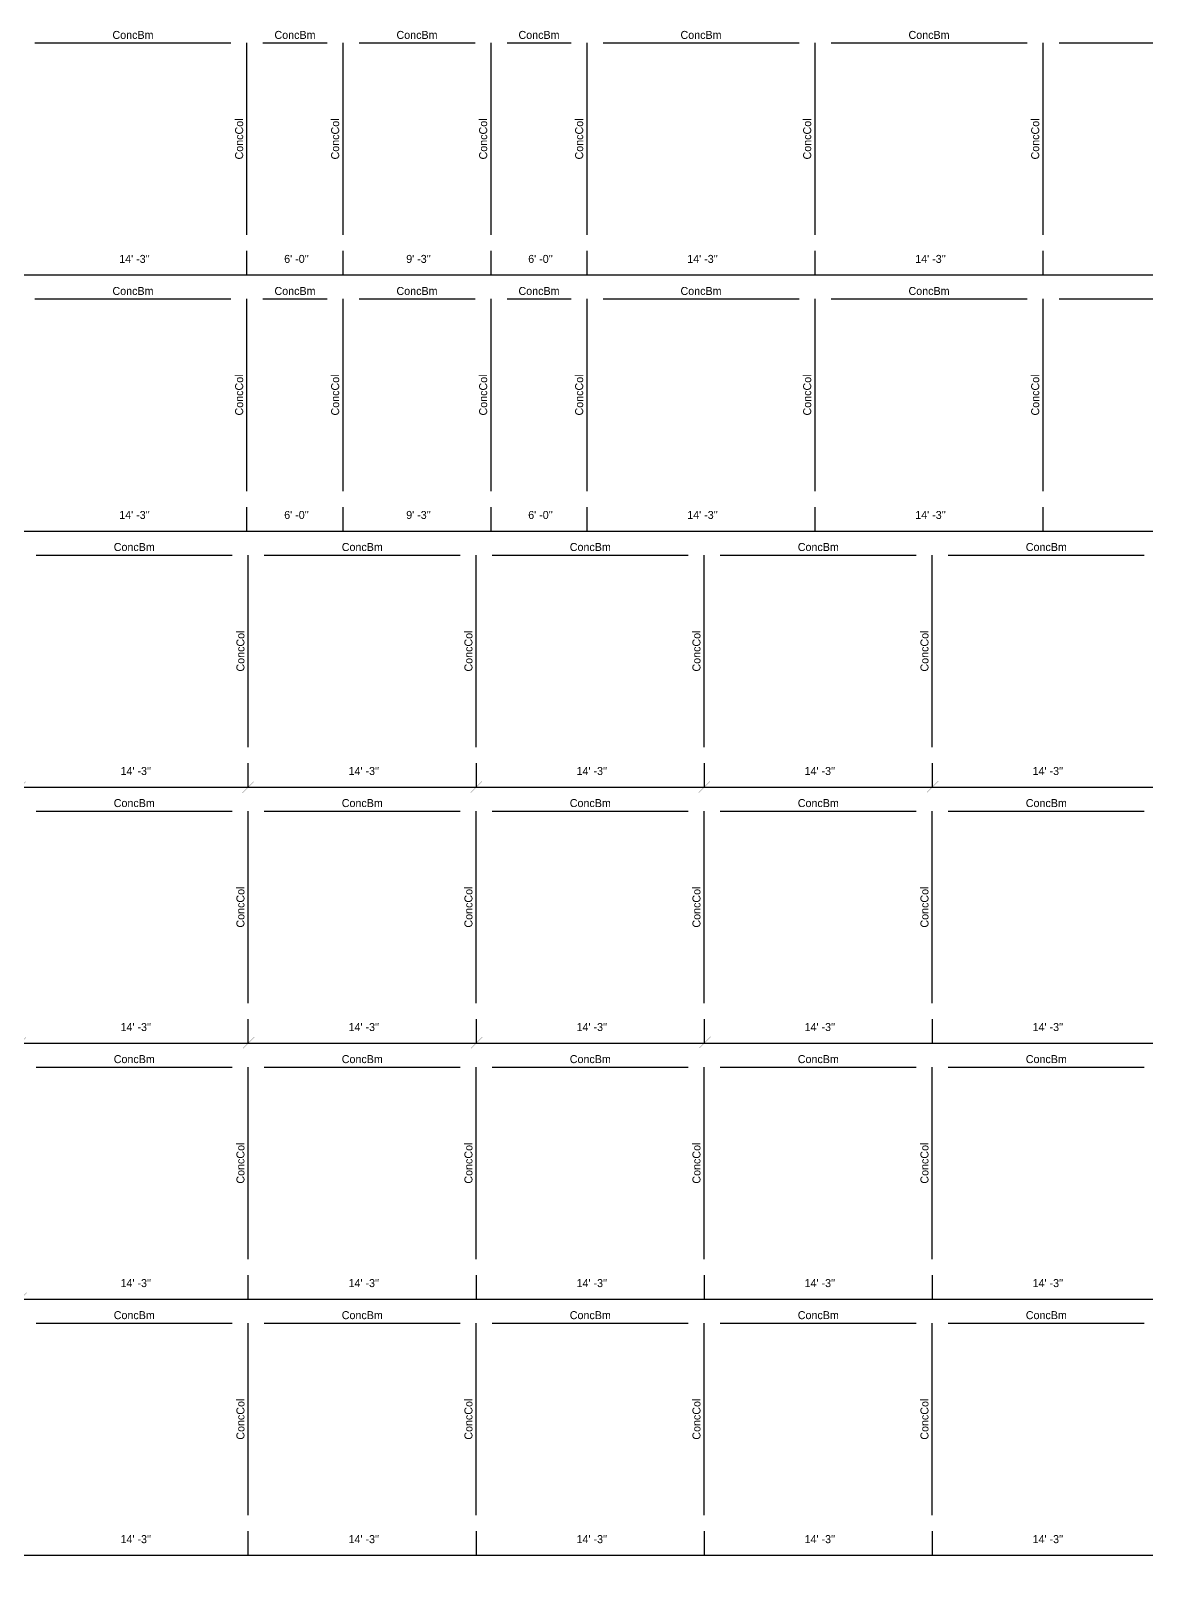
# Model space of a CAD drawing. Extents: x -38 to 2998, y -195 to 11529.
# Drawn here: x 753 to 1589, y 2886 to 4041 of the extents above; entities that cross this region are included whole.
import ezdxf
from ezdxf.enums import TextEntityAlignment as Align

# ---------------------------------------------------------------- set-up
doc = ezdxf.new("R2010")
doc.units = 0
doc.header["$MEASUREMENT"] = 0
doc.layers.get('0').update_dxf_attribs({"linetype": 'CONTINUOUS'})
for name, color, linetype in [('CENTERLINES', 7, 'CONTINUOUS'), ('DIMENSIONS', 4, 'CONTINUOUS'), ('TEXT', 5, 'CONTINUOUS')]:
    doc.layers.add(name, color=color, linetype=linetype)
doc.dimstyles.get("Standard").update_dxf_attribs({"dimtxt": 0.18, "dimasz": 0.18, "dimexe": 0.18, "dimexo": 0.0625, "dimgap": 0.09, "dimtad": 0, "dimtih": 1, "dimtoh": 1, "dimdec": 4, "dimzin": 0, "dimtxsty": 'STANDARD', "dimcen": 0.09, "dimazin": 3, "dimtfac": 1, "dimtdec": 4, "dimtofl": 0, "dimtmove": 0, "dimatfit": 3, "dimtolj": 1, "dimtzin": 0})

# ---------------------------------------------------------------- blocks, each defined once
blk = doc.blocks.new('*D704')
at = {"color": 1, "linetype": 'BYBLOCK'}
for points in [[(749.7, 2902.8), (748.7, 2901.7), (741.2, 2894.3), (740.2, 2893.2)], [(920.7, 2902.8), (919.7, 2901.7), (912.2, 2894.3), (911.2, 2893.2)]]:
    blk.add_solid(points, dxfattribs=at)
at = {"layer": 'DIMENSIONS', "color": 9, "linetype": 'BYBLOCK'}
for p, q in [((745, 2898), (745, 2916)), ((916, 2898), (916, 2916))]:
    blk.add_line(p, q, dxfattribs=at)
at = {"layer": 'DIMENSIONS', "color": 0, "linetype": 'BYBLOCK'}
blk.add_line((745, 2898), (916, 2898), dxfattribs=at)
at = {"layer": 'DIMENSIONS', "color": 0, "linetype": 'BYBLOCK', "insert": (830.5, 2910), "char_height": 6, "attachment_point": 5}
blk.add_mtext("\\A1; 14' -3''", dxfattribs=at)
blk = doc.blocks.new('*D705')
at = {"color": 1, "linetype": 'BYBLOCK'}
for points in [[(920.7, 2902.8), (919.7, 2901.7), (912.2, 2894.3), (911.2, 2893.2)], [(1091.7, 2902.8), (1090.7, 2901.7), (1083.2, 2894.3), (1082.2, 2893.2)]]:
    blk.add_solid(points, dxfattribs=at)
at = {"layer": 'DIMENSIONS', "color": 9, "linetype": 'BYBLOCK'}
for p, q in [((916, 2898), (916, 2916)), ((1087, 2898), (1087, 2916))]:
    blk.add_line(p, q, dxfattribs=at)
at = {"layer": 'DIMENSIONS', "color": 0, "linetype": 'BYBLOCK'}
blk.add_line((916, 2898), (1087, 2898), dxfattribs=at)
at = {"layer": 'DIMENSIONS', "color": 0, "linetype": 'BYBLOCK', "insert": (1001.5, 2910), "char_height": 6, "attachment_point": 5}
blk.add_mtext("\\A1; 14' -3''", dxfattribs=at)
blk = doc.blocks.new('*D706')
at = {"color": 1, "linetype": 'BYBLOCK'}
for points in [[(1091.7, 2902.8), (1090.7, 2901.7), (1083.2, 2894.3), (1082.2, 2893.2)], [(1262.7, 2902.8), (1261.7, 2901.7), (1254.2, 2894.3), (1253.2, 2893.2)]]:
    blk.add_solid(points, dxfattribs=at)
at = {"layer": 'DIMENSIONS', "color": 9, "linetype": 'BYBLOCK'}
for p, q in [((1087, 2898), (1087, 2916)), ((1258, 2898), (1258, 2916))]:
    blk.add_line(p, q, dxfattribs=at)
at = {"layer": 'DIMENSIONS', "color": 0, "linetype": 'BYBLOCK'}
blk.add_line((1087, 2898), (1258, 2898), dxfattribs=at)
at = {"layer": 'DIMENSIONS', "color": 0, "linetype": 'BYBLOCK', "insert": (1172.5, 2910), "char_height": 6, "attachment_point": 5}
blk.add_mtext("\\A1; 14' -3''", dxfattribs=at)
blk = doc.blocks.new('*D707')
at = {"color": 1, "linetype": 'BYBLOCK'}
for points in [[(1262.7, 2902.8), (1261.7, 2901.7), (1254.2, 2894.3), (1253.2, 2893.2)], [(1433.7, 2902.8), (1432.7, 2901.7), (1425.2, 2894.3), (1424.2, 2893.2)]]:
    blk.add_solid(points, dxfattribs=at)
at = {"layer": 'DIMENSIONS', "color": 9, "linetype": 'BYBLOCK'}
for p, q in [((1258, 2898), (1258, 2916)), ((1429, 2898), (1429, 2916))]:
    blk.add_line(p, q, dxfattribs=at)
at = {"layer": 'DIMENSIONS', "color": 0, "linetype": 'BYBLOCK'}
blk.add_line((1258, 2898), (1429, 2898), dxfattribs=at)
at = {"layer": 'DIMENSIONS', "color": 0, "linetype": 'BYBLOCK', "insert": (1343.5, 2910), "char_height": 6, "attachment_point": 5}
blk.add_mtext("\\A1; 14' -3''", dxfattribs=at)
blk = doc.blocks.new('*D708')
at = {"color": 1, "linetype": 'BYBLOCK'}
for points in [[(1433.7, 2902.8), (1432.7, 2901.7), (1425.2, 2894.3), (1424.2, 2893.2)], [(1604.7, 2902.8), (1603.7, 2901.7), (1596.2, 2894.3), (1595.2, 2893.2)]]:
    blk.add_solid(points, dxfattribs=at)
at = {"layer": 'DIMENSIONS', "color": 9, "linetype": 'BYBLOCK'}
for p, q in [((1429, 2898), (1429, 2916)), ((1600, 2898), (1600, 2916))]:
    blk.add_line(p, q, dxfattribs=at)
at = {"layer": 'DIMENSIONS', "color": 0, "linetype": 'BYBLOCK'}
blk.add_line((1429, 2898), (1600, 2898), dxfattribs=at)
at = {"layer": 'DIMENSIONS', "color": 0, "linetype": 'BYBLOCK', "insert": (1514.5, 2910), "char_height": 6, "attachment_point": 5}
blk.add_mtext("\\A1; 14' -3''", dxfattribs=at)
blk = doc.blocks.new('*D725')
at = {"color": 1, "linetype": 'BYBLOCK'}
for points in [[(749.7, 3094.8), (748.7, 3093.7), (741.2, 3086.3), (740.2, 3085.2)], [(920.7, 3094.8), (919.7, 3093.7), (912.2, 3086.3), (911.2, 3085.2)]]:
    blk.add_solid(points, dxfattribs=at)
at = {"layer": 'DIMENSIONS', "color": 9, "linetype": 'BYBLOCK'}
for p, q in [((745, 3090), (745, 3108)), ((916, 3090), (916, 3108))]:
    blk.add_line(p, q, dxfattribs=at)
at = {"layer": 'DIMENSIONS', "color": 0, "linetype": 'BYBLOCK'}
blk.add_line((745, 3090), (916, 3090), dxfattribs=at)
at = {"layer": 'DIMENSIONS', "color": 0, "linetype": 'BYBLOCK', "insert": (830.5, 3102), "char_height": 6, "attachment_point": 5}
blk.add_mtext("\\A1; 14' -3''", dxfattribs=at)
blk = doc.blocks.new('*D726')
at = {"color": 1, "linetype": 'BYBLOCK'}
for points in [[(920.7, 3094.8), (919.7, 3093.7), (912.2, 3086.3), (911.2, 3085.2)], [(1091.7, 3094.8), (1090.7, 3093.7), (1083.2, 3086.3), (1082.2, 3085.2)]]:
    blk.add_solid(points, dxfattribs=at)
at = {"layer": 'DIMENSIONS', "color": 9, "linetype": 'BYBLOCK'}
for p, q in [((916, 3090), (916, 3108)), ((1087, 3090), (1087, 3108))]:
    blk.add_line(p, q, dxfattribs=at)
at = {"layer": 'DIMENSIONS', "color": 0, "linetype": 'BYBLOCK'}
blk.add_line((916, 3090), (1087, 3090), dxfattribs=at)
at = {"layer": 'DIMENSIONS', "color": 0, "linetype": 'BYBLOCK', "insert": (1001.5, 3102), "char_height": 6, "attachment_point": 5}
blk.add_mtext("\\A1; 14' -3''", dxfattribs=at)
blk = doc.blocks.new('*D727')
at = {"color": 1, "linetype": 'BYBLOCK'}
for points in [[(1091.7, 3094.8), (1090.7, 3093.7), (1083.2, 3086.3), (1082.2, 3085.2)], [(1262.7, 3094.8), (1261.7, 3093.7), (1254.2, 3086.3), (1253.2, 3085.2)]]:
    blk.add_solid(points, dxfattribs=at)
at = {"layer": 'DIMENSIONS', "color": 9, "linetype": 'BYBLOCK'}
for p, q in [((1087, 3090), (1087, 3108)), ((1258, 3090), (1258, 3108))]:
    blk.add_line(p, q, dxfattribs=at)
at = {"layer": 'DIMENSIONS', "color": 0, "linetype": 'BYBLOCK'}
blk.add_line((1087, 3090), (1258, 3090), dxfattribs=at)
at = {"layer": 'DIMENSIONS', "color": 0, "linetype": 'BYBLOCK', "insert": (1172.5, 3102), "char_height": 6, "attachment_point": 5}
blk.add_mtext("\\A1; 14' -3''", dxfattribs=at)
blk = doc.blocks.new('*D728')
at = {"color": 1, "linetype": 'BYBLOCK'}
for points in [[(1262.7, 3094.8), (1261.7, 3093.7), (1254.2, 3086.3), (1253.2, 3085.2)], [(1433.7, 3094.8), (1432.7, 3093.7), (1425.2, 3086.3), (1424.2, 3085.2)]]:
    blk.add_solid(points, dxfattribs=at)
at = {"layer": 'DIMENSIONS', "color": 9, "linetype": 'BYBLOCK'}
for p, q in [((1258, 3090), (1258, 3108)), ((1429, 3090), (1429, 3108))]:
    blk.add_line(p, q, dxfattribs=at)
at = {"layer": 'DIMENSIONS', "color": 0, "linetype": 'BYBLOCK'}
blk.add_line((1258, 3090), (1429, 3090), dxfattribs=at)
at = {"layer": 'DIMENSIONS', "color": 0, "linetype": 'BYBLOCK', "insert": (1343.5, 3102), "char_height": 6, "attachment_point": 5}
blk.add_mtext("\\A1; 14' -3''", dxfattribs=at)
blk = doc.blocks.new('*D729')
at = {"color": 1, "linetype": 'BYBLOCK'}
for points in [[(1433.7, 3094.8), (1432.7, 3093.7), (1425.2, 3086.3), (1424.2, 3085.2)], [(1604.7, 3094.8), (1603.7, 3093.7), (1596.2, 3086.3), (1595.2, 3085.2)]]:
    blk.add_solid(points, dxfattribs=at)
at = {"layer": 'DIMENSIONS', "color": 9, "linetype": 'BYBLOCK'}
for p, q in [((1429, 3090), (1429, 3108)), ((1600, 3090), (1600, 3108))]:
    blk.add_line(p, q, dxfattribs=at)
at = {"layer": 'DIMENSIONS', "color": 0, "linetype": 'BYBLOCK'}
blk.add_line((1429, 3090), (1600, 3090), dxfattribs=at)
at = {"layer": 'DIMENSIONS', "color": 0, "linetype": 'BYBLOCK', "insert": (1514.5, 3102), "char_height": 6, "attachment_point": 5}
blk.add_mtext("\\A1; 14' -3''", dxfattribs=at)
blk = doc.blocks.new('*D746')
at = {"color": 1, "linetype": 'BYBLOCK'}
for points in [[(749.7, 3286.8), (748.7, 3285.7), (741.2, 3278.3), (740.2, 3277.2)], [(920.7, 3286.8), (919.7, 3285.7), (912.2, 3278.3), (911.2, 3277.2)]]:
    blk.add_solid(points, dxfattribs=at)
at = {"layer": 'DIMENSIONS', "color": 9, "linetype": 'BYBLOCK'}
for p, q in [((745, 3282), (745, 3300)), ((916, 3282), (916, 3300))]:
    blk.add_line(p, q, dxfattribs=at)
at = {"layer": 'DIMENSIONS', "color": 0, "linetype": 'BYBLOCK'}
blk.add_line((745, 3282), (916, 3282), dxfattribs=at)
at = {"layer": 'DIMENSIONS', "color": 0, "linetype": 'BYBLOCK', "insert": (830.5, 3294), "char_height": 6, "attachment_point": 5}
blk.add_mtext("\\A1; 14' -3''", dxfattribs=at)
blk = doc.blocks.new('*D747')
at = {"color": 1, "linetype": 'BYBLOCK'}
for points in [[(920.7, 3286.8), (919.7, 3285.7), (912.2, 3278.3), (911.2, 3277.2)], [(1091.7, 3286.8), (1090.7, 3285.7), (1083.2, 3278.3), (1082.2, 3277.2)]]:
    blk.add_solid(points, dxfattribs=at)
at = {"layer": 'DIMENSIONS', "color": 9, "linetype": 'BYBLOCK'}
for p, q in [((916, 3282), (916, 3300)), ((1087, 3282), (1087, 3300))]:
    blk.add_line(p, q, dxfattribs=at)
at = {"layer": 'DIMENSIONS', "color": 0, "linetype": 'BYBLOCK'}
blk.add_line((916, 3282), (1087, 3282), dxfattribs=at)
at = {"layer": 'DIMENSIONS', "color": 0, "linetype": 'BYBLOCK', "insert": (1001.5, 3294), "char_height": 6, "attachment_point": 5}
blk.add_mtext("\\A1; 14' -3''", dxfattribs=at)
blk = doc.blocks.new('*D748')
at = {"color": 1, "linetype": 'BYBLOCK'}
for points in [[(1091.7, 3286.8), (1090.7, 3285.7), (1083.2, 3278.3), (1082.2, 3277.2)], [(1262.7, 3286.8), (1261.7, 3285.7), (1254.2, 3278.3), (1253.2, 3277.2)]]:
    blk.add_solid(points, dxfattribs=at)
at = {"layer": 'DIMENSIONS', "color": 9, "linetype": 'BYBLOCK'}
for p, q in [((1087, 3282), (1087, 3300)), ((1258, 3282), (1258, 3300))]:
    blk.add_line(p, q, dxfattribs=at)
at = {"layer": 'DIMENSIONS', "color": 0, "linetype": 'BYBLOCK'}
blk.add_line((1087, 3282), (1258, 3282), dxfattribs=at)
at = {"layer": 'DIMENSIONS', "color": 0, "linetype": 'BYBLOCK', "insert": (1172.5, 3294), "char_height": 6, "attachment_point": 5}
blk.add_mtext("\\A1; 14' -3''", dxfattribs=at)
blk = doc.blocks.new('*D749')
at = {"color": 1, "linetype": 'BYBLOCK'}
for points in [[(1262.7, 3286.8), (1261.7, 3285.7), (1254.2, 3278.3), (1253.2, 3277.2)], [(1433.7, 3286.8), (1432.7, 3285.7), (1425.2, 3278.3), (1424.2, 3277.2)]]:
    blk.add_solid(points, dxfattribs=at)
at = {"layer": 'DIMENSIONS', "color": 9, "linetype": 'BYBLOCK'}
for p, q in [((1258, 3282), (1258, 3300)), ((1429, 3282), (1429, 3300))]:
    blk.add_line(p, q, dxfattribs=at)
at = {"layer": 'DIMENSIONS', "color": 0, "linetype": 'BYBLOCK'}
blk.add_line((1258, 3282), (1429, 3282), dxfattribs=at)
at = {"layer": 'DIMENSIONS', "color": 0, "linetype": 'BYBLOCK', "insert": (1343.5, 3294), "char_height": 6, "attachment_point": 5}
blk.add_mtext("\\A1; 14' -3''", dxfattribs=at)
blk = doc.blocks.new('*D750')
at = {"color": 1, "linetype": 'BYBLOCK'}
for points in [[(1433.7, 3286.8), (1432.7, 3285.7), (1425.2, 3278.3), (1424.2, 3277.2)], [(1604.7, 3286.8), (1603.7, 3285.7), (1596.2, 3278.3), (1595.2, 3277.2)]]:
    blk.add_solid(points, dxfattribs=at)
at = {"layer": 'DIMENSIONS', "color": 9, "linetype": 'BYBLOCK'}
for p, q in [((1429, 3282), (1429, 3300)), ((1600, 3282), (1600, 3300))]:
    blk.add_line(p, q, dxfattribs=at)
at = {"layer": 'DIMENSIONS', "color": 0, "linetype": 'BYBLOCK'}
blk.add_line((1429, 3282), (1600, 3282), dxfattribs=at)
at = {"layer": 'DIMENSIONS', "color": 0, "linetype": 'BYBLOCK', "insert": (1514.5, 3294), "char_height": 6, "attachment_point": 5}
blk.add_mtext("\\A1; 14' -3''", dxfattribs=at)
blk = doc.blocks.new('*D767')
at = {"color": 1, "linetype": 'BYBLOCK'}
for points in [[(749.7, 3478.8), (748.7, 3477.7), (741.2, 3470.3), (740.2, 3469.2)], [(920.7, 3478.8), (919.7, 3477.7), (912.2, 3470.3), (911.2, 3469.2)]]:
    blk.add_solid(points, dxfattribs=at)
at = {"layer": 'DIMENSIONS', "color": 9, "linetype": 'BYBLOCK'}
for p, q in [((745, 3474), (745, 3492)), ((916, 3474), (916, 3492))]:
    blk.add_line(p, q, dxfattribs=at)
at = {"layer": 'DIMENSIONS', "color": 0, "linetype": 'BYBLOCK'}
blk.add_line((745, 3474), (916, 3474), dxfattribs=at)
at = {"layer": 'DIMENSIONS', "color": 0, "linetype": 'BYBLOCK', "insert": (830.5, 3486), "char_height": 6, "attachment_point": 5}
blk.add_mtext("\\A1; 14' -3''", dxfattribs=at)
blk = doc.blocks.new('*D768')
at = {"color": 1, "linetype": 'BYBLOCK'}
for points in [[(920.7, 3478.8), (919.7, 3477.7), (912.2, 3470.3), (911.2, 3469.2)], [(1091.7, 3478.8), (1090.7, 3477.7), (1083.2, 3470.3), (1082.2, 3469.2)]]:
    blk.add_solid(points, dxfattribs=at)
at = {"layer": 'DIMENSIONS', "color": 9, "linetype": 'BYBLOCK'}
for p, q in [((916, 3474), (916, 3492)), ((1087, 3474), (1087, 3492))]:
    blk.add_line(p, q, dxfattribs=at)
at = {"layer": 'DIMENSIONS', "color": 0, "linetype": 'BYBLOCK'}
blk.add_line((916, 3474), (1087, 3474), dxfattribs=at)
at = {"layer": 'DIMENSIONS', "color": 0, "linetype": 'BYBLOCK', "insert": (1001.5, 3486), "char_height": 6, "attachment_point": 5}
blk.add_mtext("\\A1; 14' -3''", dxfattribs=at)
blk = doc.blocks.new('*D769')
at = {"color": 1, "linetype": 'BYBLOCK'}
for points in [[(1091.7, 3478.8), (1090.7, 3477.7), (1083.2, 3470.3), (1082.2, 3469.2)], [(1262.7, 3478.8), (1261.7, 3477.7), (1254.2, 3470.3), (1253.2, 3469.2)]]:
    blk.add_solid(points, dxfattribs=at)
at = {"layer": 'DIMENSIONS', "color": 9, "linetype": 'BYBLOCK'}
for p, q in [((1087, 3474), (1087, 3492)), ((1258, 3474), (1258, 3492))]:
    blk.add_line(p, q, dxfattribs=at)
at = {"layer": 'DIMENSIONS', "color": 0, "linetype": 'BYBLOCK'}
blk.add_line((1087, 3474), (1258, 3474), dxfattribs=at)
at = {"layer": 'DIMENSIONS', "color": 0, "linetype": 'BYBLOCK', "insert": (1172.5, 3486), "char_height": 6, "attachment_point": 5}
blk.add_mtext("\\A1; 14' -3''", dxfattribs=at)
blk = doc.blocks.new('*D770')
at = {"color": 1, "linetype": 'BYBLOCK'}
for points in [[(1262.7, 3478.8), (1261.7, 3477.7), (1254.2, 3470.3), (1253.2, 3469.2)], [(1433.7, 3478.8), (1432.7, 3477.7), (1425.2, 3470.3), (1424.2, 3469.2)]]:
    blk.add_solid(points, dxfattribs=at)
at = {"layer": 'DIMENSIONS', "color": 9, "linetype": 'BYBLOCK'}
for p, q in [((1258, 3474), (1258, 3492)), ((1429, 3474), (1429, 3492))]:
    blk.add_line(p, q, dxfattribs=at)
at = {"layer": 'DIMENSIONS', "color": 0, "linetype": 'BYBLOCK'}
blk.add_line((1258, 3474), (1429, 3474), dxfattribs=at)
at = {"layer": 'DIMENSIONS', "color": 0, "linetype": 'BYBLOCK', "insert": (1343.5, 3486), "char_height": 6, "attachment_point": 5}
blk.add_mtext("\\A1; 14' -3''", dxfattribs=at)
blk = doc.blocks.new('*D771')
at = {"color": 1, "linetype": 'BYBLOCK'}
for points in [[(1433.7, 3478.8), (1432.7, 3477.7), (1425.2, 3470.3), (1424.2, 3469.2)], [(1604.7, 3478.8), (1603.7, 3477.7), (1596.2, 3470.3), (1595.2, 3469.2)]]:
    blk.add_solid(points, dxfattribs=at)
at = {"layer": 'DIMENSIONS', "color": 9, "linetype": 'BYBLOCK'}
for p, q in [((1429, 3474), (1429, 3492)), ((1600, 3474), (1600, 3492))]:
    blk.add_line(p, q, dxfattribs=at)
at = {"layer": 'DIMENSIONS', "color": 0, "linetype": 'BYBLOCK'}
blk.add_line((1429, 3474), (1600, 3474), dxfattribs=at)
at = {"layer": 'DIMENSIONS', "color": 0, "linetype": 'BYBLOCK', "insert": (1514.5, 3486), "char_height": 6, "attachment_point": 5}
blk.add_mtext("\\A1; 14' -3''", dxfattribs=at)
blk = doc.blocks.new('*D787')
at = {"color": 1, "linetype": 'BYBLOCK'}
for points in [[(748.8, 3670.8), (747.7, 3669.7), (740.3, 3662.3), (739.2, 3661.2)], [(919.8, 3670.8), (918.7, 3669.7), (911.3, 3662.3), (910.2, 3661.2)]]:
    blk.add_solid(points, dxfattribs=at)
at = {"layer": 'DIMENSIONS', "color": 9, "linetype": 'BYBLOCK'}
for p, q in [((744, 3666), (744, 3684)), ((915, 3666), (915, 3684))]:
    blk.add_line(p, q, dxfattribs=at)
at = {"layer": 'DIMENSIONS', "color": 0, "linetype": 'BYBLOCK'}
blk.add_line((744, 3666), (915, 3666), dxfattribs=at)
at = {"layer": 'DIMENSIONS', "color": 0, "linetype": 'BYBLOCK', "insert": (829.5, 3678), "char_height": 6, "attachment_point": 5}
blk.add_mtext("\\A1; 14' -3''", dxfattribs=at)
blk = doc.blocks.new('*D788')
at = {"color": 1, "linetype": 'BYBLOCK'}
for points in [[(919.8, 3670.8), (918.7, 3669.7), (911.3, 3662.3), (910.2, 3661.2)], [(991.8, 3670.8), (990.7, 3669.7), (983.3, 3662.3), (982.2, 3661.2)]]:
    blk.add_solid(points, dxfattribs=at)
at = {"layer": 'DIMENSIONS', "color": 9, "linetype": 'BYBLOCK'}
for p, q in [((915, 3666), (915, 3684)), ((987, 3666), (987, 3684))]:
    blk.add_line(p, q, dxfattribs=at)
at = {"layer": 'DIMENSIONS', "color": 0, "linetype": 'BYBLOCK'}
blk.add_line((915, 3666), (987, 3666), dxfattribs=at)
at = {"layer": 'DIMENSIONS', "color": 0, "linetype": 'BYBLOCK', "insert": (951, 3678), "char_height": 6, "attachment_point": 5}
blk.add_mtext("\\A1; 6' -0''", dxfattribs=at)
blk = doc.blocks.new('*D789')
at = {"color": 1, "linetype": 'BYBLOCK'}
for points in [[(991.8, 3670.8), (990.7, 3669.7), (983.3, 3662.3), (982.2, 3661.2)], [(1102.8, 3670.8), (1101.7, 3669.7), (1094.3, 3662.3), (1093.2, 3661.2)]]:
    blk.add_solid(points, dxfattribs=at)
at = {"layer": 'DIMENSIONS', "color": 9, "linetype": 'BYBLOCK'}
for p, q in [((987, 3666), (987, 3684)), ((1098, 3666), (1098, 3684))]:
    blk.add_line(p, q, dxfattribs=at)
at = {"layer": 'DIMENSIONS', "color": 0, "linetype": 'BYBLOCK'}
blk.add_line((987, 3666), (1098, 3666), dxfattribs=at)
at = {"layer": 'DIMENSIONS', "color": 0, "linetype": 'BYBLOCK', "insert": (1042.5, 3678), "char_height": 6, "attachment_point": 5}
blk.add_mtext("\\A1; 9' -3''", dxfattribs=at)
blk = doc.blocks.new('*D790')
at = {"color": 1, "linetype": 'BYBLOCK'}
for points in [[(1102.8, 3670.8), (1101.7, 3669.7), (1094.3, 3662.3), (1093.2, 3661.2)], [(1174.8, 3670.8), (1173.7, 3669.7), (1166.3, 3662.3), (1165.2, 3661.2)]]:
    blk.add_solid(points, dxfattribs=at)
at = {"layer": 'DIMENSIONS', "color": 9, "linetype": 'BYBLOCK'}
for p, q in [((1098, 3666), (1098, 3684)), ((1170, 3666), (1170, 3684))]:
    blk.add_line(p, q, dxfattribs=at)
at = {"layer": 'DIMENSIONS', "color": 0, "linetype": 'BYBLOCK'}
blk.add_line((1098, 3666), (1170, 3666), dxfattribs=at)
at = {"layer": 'DIMENSIONS', "color": 0, "linetype": 'BYBLOCK', "insert": (1134, 3678), "char_height": 6, "attachment_point": 5}
blk.add_mtext("\\A1; 6' -0''", dxfattribs=at)
blk = doc.blocks.new('*D791')
at = {"color": 1, "linetype": 'BYBLOCK'}
for points in [[(1174.8, 3670.8), (1173.7, 3669.7), (1166.3, 3662.3), (1165.2, 3661.2)], [(1345.8, 3670.8), (1344.7, 3669.7), (1337.3, 3662.3), (1336.2, 3661.2)]]:
    blk.add_solid(points, dxfattribs=at)
at = {"layer": 'DIMENSIONS', "color": 9, "linetype": 'BYBLOCK'}
for p, q in [((1170, 3666), (1170, 3684)), ((1341, 3666), (1341, 3684))]:
    blk.add_line(p, q, dxfattribs=at)
at = {"layer": 'DIMENSIONS', "color": 0, "linetype": 'BYBLOCK'}
blk.add_line((1170, 3666), (1341, 3666), dxfattribs=at)
at = {"layer": 'DIMENSIONS', "color": 0, "linetype": 'BYBLOCK', "insert": (1255.5, 3678), "char_height": 6, "attachment_point": 5}
blk.add_mtext("\\A1; 14' -3''", dxfattribs=at)
blk = doc.blocks.new('*D792')
at = {"color": 1, "linetype": 'BYBLOCK'}
for points in [[(1345.8, 3670.8), (1344.7, 3669.7), (1337.3, 3662.3), (1336.2, 3661.2)], [(1516.8, 3670.8), (1515.7, 3669.7), (1508.3, 3662.3), (1507.2, 3661.2)]]:
    blk.add_solid(points, dxfattribs=at)
at = {"layer": 'DIMENSIONS', "color": 9, "linetype": 'BYBLOCK'}
for p, q in [((1341, 3666), (1341, 3684)), ((1512, 3666), (1512, 3684))]:
    blk.add_line(p, q, dxfattribs=at)
at = {"layer": 'DIMENSIONS', "color": 0, "linetype": 'BYBLOCK'}
blk.add_line((1341, 3666), (1512, 3666), dxfattribs=at)
at = {"layer": 'DIMENSIONS', "color": 0, "linetype": 'BYBLOCK', "insert": (1426.5, 3678), "char_height": 6, "attachment_point": 5}
blk.add_mtext("\\A1; 14' -3''", dxfattribs=at)
blk = doc.blocks.new('*D793')
at = {"color": 1, "linetype": 'BYBLOCK'}
for points in [[(1516.8, 3670.8), (1515.7, 3669.7), (1508.3, 3662.3), (1507.2, 3661.2)], [(1738.8, 3670.8), (1737.7, 3669.7), (1730.3, 3662.3), (1729.2, 3661.2)]]:
    blk.add_solid(points, dxfattribs=at)
at = {"layer": 'DIMENSIONS', "color": 9, "linetype": 'BYBLOCK'}
for p, q in [((1512, 3666), (1512, 3684)), ((1734, 3666), (1734, 3684))]:
    blk.add_line(p, q, dxfattribs=at)
at = {"layer": 'DIMENSIONS', "color": 0, "linetype": 'BYBLOCK'}
blk.add_line((1512, 3666), (1734, 3666), dxfattribs=at)
at = {"layer": 'DIMENSIONS', "color": 0, "linetype": 'BYBLOCK', "insert": (1623, 3678), "char_height": 6, "attachment_point": 5}
blk.add_mtext("\\A1; 18' -6''", dxfattribs=at)
blk = doc.blocks.new('*D803')
at = {"color": 1, "linetype": 'BYBLOCK'}
for points in [[(748.8, 3862.8), (747.7, 3861.7), (740.3, 3854.3), (739.2, 3853.2)], [(919.8, 3862.8), (918.7, 3861.7), (911.3, 3854.3), (910.2, 3853.2)]]:
    blk.add_solid(points, dxfattribs=at)
at = {"layer": 'DIMENSIONS', "color": 9, "linetype": 'BYBLOCK'}
for p, q in [((744, 3858), (744, 3876)), ((915, 3858), (915, 3876))]:
    blk.add_line(p, q, dxfattribs=at)
at = {"layer": 'DIMENSIONS', "color": 0, "linetype": 'BYBLOCK'}
blk.add_line((744, 3858), (915, 3858), dxfattribs=at)
at = {"layer": 'DIMENSIONS', "color": 0, "linetype": 'BYBLOCK', "insert": (829.5, 3870), "char_height": 6, "attachment_point": 5}
blk.add_mtext("\\A1; 14' -3''", dxfattribs=at)
blk = doc.blocks.new('*D804')
at = {"color": 1, "linetype": 'BYBLOCK'}
for points in [[(919.8, 3862.8), (918.7, 3861.7), (911.3, 3854.3), (910.2, 3853.2)], [(991.8, 3862.8), (990.7, 3861.7), (983.3, 3854.3), (982.2, 3853.2)]]:
    blk.add_solid(points, dxfattribs=at)
at = {"layer": 'DIMENSIONS', "color": 9, "linetype": 'BYBLOCK'}
for p, q in [((915, 3858), (915, 3876)), ((987, 3858), (987, 3876))]:
    blk.add_line(p, q, dxfattribs=at)
at = {"layer": 'DIMENSIONS', "color": 0, "linetype": 'BYBLOCK'}
blk.add_line((915, 3858), (987, 3858), dxfattribs=at)
at = {"layer": 'DIMENSIONS', "color": 0, "linetype": 'BYBLOCK', "insert": (951, 3870), "char_height": 6, "attachment_point": 5}
blk.add_mtext("\\A1; 6' -0''", dxfattribs=at)
blk = doc.blocks.new('*D805')
at = {"color": 1, "linetype": 'BYBLOCK'}
for points in [[(991.8, 3862.8), (990.7, 3861.7), (983.3, 3854.3), (982.2, 3853.2)], [(1102.8, 3862.8), (1101.7, 3861.7), (1094.3, 3854.3), (1093.2, 3853.2)]]:
    blk.add_solid(points, dxfattribs=at)
at = {"layer": 'DIMENSIONS', "color": 9, "linetype": 'BYBLOCK'}
for p, q in [((987, 3858), (987, 3876)), ((1098, 3858), (1098, 3876))]:
    blk.add_line(p, q, dxfattribs=at)
at = {"layer": 'DIMENSIONS', "color": 0, "linetype": 'BYBLOCK'}
blk.add_line((987, 3858), (1098, 3858), dxfattribs=at)
at = {"layer": 'DIMENSIONS', "color": 0, "linetype": 'BYBLOCK', "insert": (1042.5, 3870), "char_height": 6, "attachment_point": 5}
blk.add_mtext("\\A1; 9' -3''", dxfattribs=at)
blk = doc.blocks.new('*D806')
at = {"color": 1, "linetype": 'BYBLOCK'}
for points in [[(1102.8, 3862.8), (1101.7, 3861.7), (1094.3, 3854.3), (1093.2, 3853.2)], [(1174.8, 3862.8), (1173.7, 3861.7), (1166.3, 3854.3), (1165.2, 3853.2)]]:
    blk.add_solid(points, dxfattribs=at)
at = {"layer": 'DIMENSIONS', "color": 9, "linetype": 'BYBLOCK'}
for p, q in [((1098, 3858), (1098, 3876)), ((1170, 3858), (1170, 3876))]:
    blk.add_line(p, q, dxfattribs=at)
at = {"layer": 'DIMENSIONS', "color": 0, "linetype": 'BYBLOCK'}
blk.add_line((1098, 3858), (1170, 3858), dxfattribs=at)
at = {"layer": 'DIMENSIONS', "color": 0, "linetype": 'BYBLOCK', "insert": (1134, 3870), "char_height": 6, "attachment_point": 5}
blk.add_mtext("\\A1; 6' -0''", dxfattribs=at)
blk = doc.blocks.new('*D807')
at = {"color": 1, "linetype": 'BYBLOCK'}
for points in [[(1174.8, 3862.8), (1173.7, 3861.7), (1166.3, 3854.3), (1165.2, 3853.2)], [(1345.8, 3862.8), (1344.7, 3861.7), (1337.3, 3854.3), (1336.2, 3853.2)]]:
    blk.add_solid(points, dxfattribs=at)
at = {"layer": 'DIMENSIONS', "color": 9, "linetype": 'BYBLOCK'}
for p, q in [((1170, 3858), (1170, 3876)), ((1341, 3858), (1341, 3876))]:
    blk.add_line(p, q, dxfattribs=at)
at = {"layer": 'DIMENSIONS', "color": 0, "linetype": 'BYBLOCK'}
blk.add_line((1170, 3858), (1341, 3858), dxfattribs=at)
at = {"layer": 'DIMENSIONS', "color": 0, "linetype": 'BYBLOCK', "insert": (1255.5, 3870), "char_height": 6, "attachment_point": 5}
blk.add_mtext("\\A1; 14' -3''", dxfattribs=at)
blk = doc.blocks.new('*D808')
at = {"color": 1, "linetype": 'BYBLOCK'}
for points in [[(1345.8, 3862.8), (1344.7, 3861.7), (1337.3, 3854.3), (1336.2, 3853.2)], [(1516.8, 3862.8), (1515.7, 3861.7), (1508.3, 3854.3), (1507.2, 3853.2)]]:
    blk.add_solid(points, dxfattribs=at)
at = {"layer": 'DIMENSIONS', "color": 9, "linetype": 'BYBLOCK'}
for p, q in [((1341, 3858), (1341, 3876)), ((1512, 3858), (1512, 3876))]:
    blk.add_line(p, q, dxfattribs=at)
at = {"layer": 'DIMENSIONS', "color": 0, "linetype": 'BYBLOCK'}
blk.add_line((1341, 3858), (1512, 3858), dxfattribs=at)
at = {"layer": 'DIMENSIONS', "color": 0, "linetype": 'BYBLOCK', "insert": (1426.5, 3870), "char_height": 6, "attachment_point": 5}
blk.add_mtext("\\A1; 14' -3''", dxfattribs=at)
blk = doc.blocks.new('*D809')
at = {"color": 1, "linetype": 'BYBLOCK'}
for points in [[(1516.8, 3862.8), (1515.7, 3861.7), (1508.3, 3854.3), (1507.2, 3853.2)], [(1738.8, 3862.8), (1737.7, 3861.7), (1730.3, 3854.3), (1729.2, 3853.2)]]:
    blk.add_solid(points, dxfattribs=at)
at = {"layer": 'DIMENSIONS', "color": 9, "linetype": 'BYBLOCK'}
for p, q in [((1512, 3858), (1512, 3876)), ((1734, 3858), (1734, 3876))]:
    blk.add_line(p, q, dxfattribs=at)
at = {"layer": 'DIMENSIONS', "color": 0, "linetype": 'BYBLOCK'}
blk.add_line((1512, 3858), (1734, 3858), dxfattribs=at)
at = {"layer": 'DIMENSIONS', "color": 0, "linetype": 'BYBLOCK', "insert": (1623, 3870), "char_height": 6, "attachment_point": 5}
blk.add_mtext("\\A1; 18' -6''", dxfattribs=at)

msp = doc.modelspace()

# ---------------------------------------------------------------- linework, layer by layer
at = {"layer": 'CENTERLINES', "color": 0, "linetype": 'CONTINUOUS'}
for p, q in [((756, 4032), (903, 4032)), ((915, 3888), (915, 4032)), ((927, 4032), (975, 4032)), ((987, 3888), (987, 4032)), ((999, 4032), (1086, 4032)), ((1098, 3888), (1098, 4032)), ((1110, 4032), (1158, 4032)), ((1170, 3888), (1170, 4032)), ((1182, 4032), (1329, 4032)), ((1341, 3888), (1341, 4032)), ((1353, 4032), (1500, 4032)), ((1512, 3888), (1512, 4032)), ((1524, 4032), (1722, 4032)), ((756, 3840), (903, 3840)), ((915, 3696), (915, 3840)), ((927, 3840), (975, 3840)), ((987, 3696), (987, 3840)), ((999, 3840), (1086, 3840)), ((1098, 3696), (1098, 3840)), ((1110, 3840), (1158, 3840)), ((1170, 3696), (1170, 3840)), ((1182, 3840), (1329, 3840)), ((1341, 3696), (1341, 3840)), ((1353, 3840), (1500, 3840)), ((1512, 3696), (1512, 3840)), ((1524, 3840), (1722, 3840)), ((756.96, 3648), (903.96, 3648)), ((915.96, 3504), (915.96, 3648)), ((927.96, 3648), (1074.96, 3648)), ((1086.96, 3504), (1086.96, 3648)), ((1098.96, 3648), (1245.96, 3648)), ((1257.96, 3504), (1257.96, 3648)), ((1269.96, 3648), (1416.96, 3648)), ((1428.96, 3504), (1428.96, 3648)), ((1440.96, 3648), (1587.96, 3648)), ((756.96, 3456), (903.96, 3456)), ((915.96, 3312), (915.96, 3456)), ((927.96, 3456), (1074.96, 3456)), ((1086.96, 3312), (1086.96, 3456)), ((1098.96, 3456), (1245.96, 3456)), ((1257.96, 3312), (1257.96, 3456)), ((1269.96, 3456), (1416.96, 3456)), ((1428.96, 3312), (1428.96, 3456)), ((1440.96, 3456), (1587.96, 3456)), ((756.96, 3264), (903.96, 3264)), ((915.96, 3120), (915.96, 3264)), ((927.96, 3264), (1074.96, 3264)), ((1086.96, 3120), (1086.96, 3264)), ((1098.96, 3264), (1245.96, 3264)), ((1257.96, 3120), (1257.96, 3264)), ((1269.96, 3264), (1416.96, 3264)), ((1428.96, 3120), (1428.96, 3264)), ((1440.96, 3264), (1587.96, 3264)), ((756.96, 3072), (903.96, 3072)), ((915.96, 2928), (915.96, 3072)), ((927.96, 3072), (1074.96, 3072)), ((1086.96, 2928), (1086.96, 3072)), ((1098.96, 3072), (1245.96, 3072)), ((1257.96, 2928), (1257.96, 3072)), ((1269.96, 3072), (1416.96, 3072)), ((1428.96, 2928), (1428.96, 3072)), ((1440.96, 3072), (1587.96, 3072))]:
    msp.add_line(p, q, dxfattribs=at)

# ---------------------------------------------------------------- texts
at = {"layer": 'TEXT', "color": 0}
for p in [(829.5, 4038), (951, 4038), (1042.5, 4038), (1134, 4038), (1255.5, 4038), (1426.5, 4038), (829.5, 3846), (951, 3846), (1042.5, 3846), (1134, 3846), (1255.5, 3846), (1426.5, 3846), (830.46, 3654), (1001.46, 3654), (1172.46, 3654), (1343.46, 3654), (1514.46, 3654), (830.46, 3462), (1001.46, 3462), (1172.46, 3462), (1343.46, 3462), (1514.46, 3462), (830.46, 3270), (1001.46, 3270), (1172.46, 3270), (1343.46, 3270), (1514.46, 3270), (830.46, 3078), (1001.46, 3078), (1172.46, 3078), (1343.46, 3078), (1514.46, 3078)]:
    msp.add_text('ConcBm', height=6, dxfattribs=at).set_placement(p, align=Align.MIDDLE)
for p in [(909, 3960), (981, 3960), (1092, 3960), (1164, 3960), (1335, 3960), (1506, 3960), (909, 3768), (981, 3768), (1092, 3768), (1164, 3768), (1335, 3768), (1506, 3768), (909.96, 3576), (1080.96, 3576), (1251.96, 3576), (1422.96, 3576), (909.96, 3384), (1080.96, 3384), (1251.96, 3384), (1422.96, 3384), (909.96, 3192), (1080.96, 3192), (1251.96, 3192), (1422.96, 3192), (909.96, 3000), (1080.96, 3000), (1251.96, 3000), (1422.96, 3000)]:
    msp.add_text('ConcCol', height=6, rotation=90, dxfattribs=at).set_placement(p, align=Align.MIDDLE)

# ---------------------------------------------------------------- dimensions: what is measured, and where the dimension line sits
at = {"layer": 'DIMENSIONS'}
for base, p1, p2, picture, middle in [((915, 3858), (744, 3846), (915, 3846), '*D803', (829.5, 3846)), ((987, 3858), (915, 3846), (987, 3846), '*D804', (951, 3846)), ((1098, 3858), (987, 3846), (1098, 3846), '*D805', (1042.5, 3846)), ((1170, 3858), (1098, 3846), (1170, 3846), '*D806', (1134, 3846)), ((1341, 3858), (1170, 3846), (1341, 3846), '*D807', (1255.5, 3846)), ((1512, 3858), (1341, 3846), (1512, 3846), '*D808', (1426.5, 3846)), ((1734, 3858), (1512, 3846), (1734, 3846), '*D809', (1623, 3846)), ((915, 3666), (744, 3654), (915, 3654), '*D787', (829.5, 3654)), ((987, 3666), (915, 3654), (987, 3654), '*D788', (951, 3654)), ((1098, 3666), (987, 3654), (1098, 3654), '*D789', (1042.5, 3654)), ((1170, 3666), (1098, 3654), (1170, 3654), '*D790', (1134, 3654)), ((1341, 3666), (1170, 3654), (1341, 3654), '*D791', (1255.5, 3654)), ((1512, 3666), (1341, 3654), (1512, 3654), '*D792', (1426.5, 3654)), ((1734, 3666), (1512, 3654), (1734, 3654), '*D793', (1623, 3654)), ((915.96, 3474), (744.96, 3462), (915.96, 3462), '*D767', (830.46, 3462)), ((1086.96, 3474), (915.96, 3462), (1086.96, 3462), '*D768', (1001.46, 3462)), ((1257.96, 3474), (1086.96, 3462), (1257.96, 3462), '*D769', (1172.46, 3462)), ((1428.96, 3474), (1257.96, 3462), (1428.96, 3462), '*D770', (1343.46, 3462)), ((1599.96, 3474), (1428.96, 3462), (1599.96, 3462), '*D771', (1514.46, 3462)), ((915.96, 3282), (744.96, 3270), (915.96, 3270), '*D746', (830.46, 3270)), ((1086.96, 3282), (915.96, 3270), (1086.96, 3270), '*D747', (1001.46, 3270)), ((1257.96, 3282), (1086.96, 3270), (1257.96, 3270), '*D748', (1172.46, 3270)), ((1428.96, 3282), (1257.96, 3270), (1428.96, 3270), '*D749', (1343.46, 3270)), ((1599.96, 3282), (1428.96, 3270), (1599.96, 3270), '*D750', (1514.46, 3270)), ((915.96, 3090), (744.96, 3078), (915.96, 3078), '*D725', (830.46, 3078)), ((1086.96, 3090), (915.96, 3078), (1086.96, 3078), '*D726', (1001.46, 3078)), ((1257.96, 3090), (1086.96, 3078), (1257.96, 3078), '*D727', (1172.46, 3078)), ((1428.96, 3090), (1257.96, 3078), (1428.96, 3078), '*D728', (1343.46, 3078)), ((1599.96, 3090), (1428.96, 3078), (1599.96, 3078), '*D729', (1514.46, 3078)), ((915.96, 2898), (744.96, 2886), (915.96, 2886), '*D704', (830.46, 2886)), ((1086.96, 2898), (915.96, 2886), (1086.96, 2886), '*D705', (1001.46, 2886)), ((1257.96, 2898), (1086.96, 2886), (1257.96, 2886), '*D706', (1172.46, 2886)), ((1428.96, 2898), (1257.96, 2886), (1428.96, 2886), '*D707', (1343.46, 2886)), ((1599.96, 2898), (1428.96, 2886), (1599.96, 2886), '*D708', (1514.46, 2886))]:
    dim = msp.add_linear_dim(base=base, p1=p1, p2=p2, dimstyle='STANDARD', dxfattribs=at)
    dim.commit()
    dim.dimension.update_dxf_attribs({"geometry": picture, "text_midpoint": middle})

doc.saveas('drawing.dxf')
